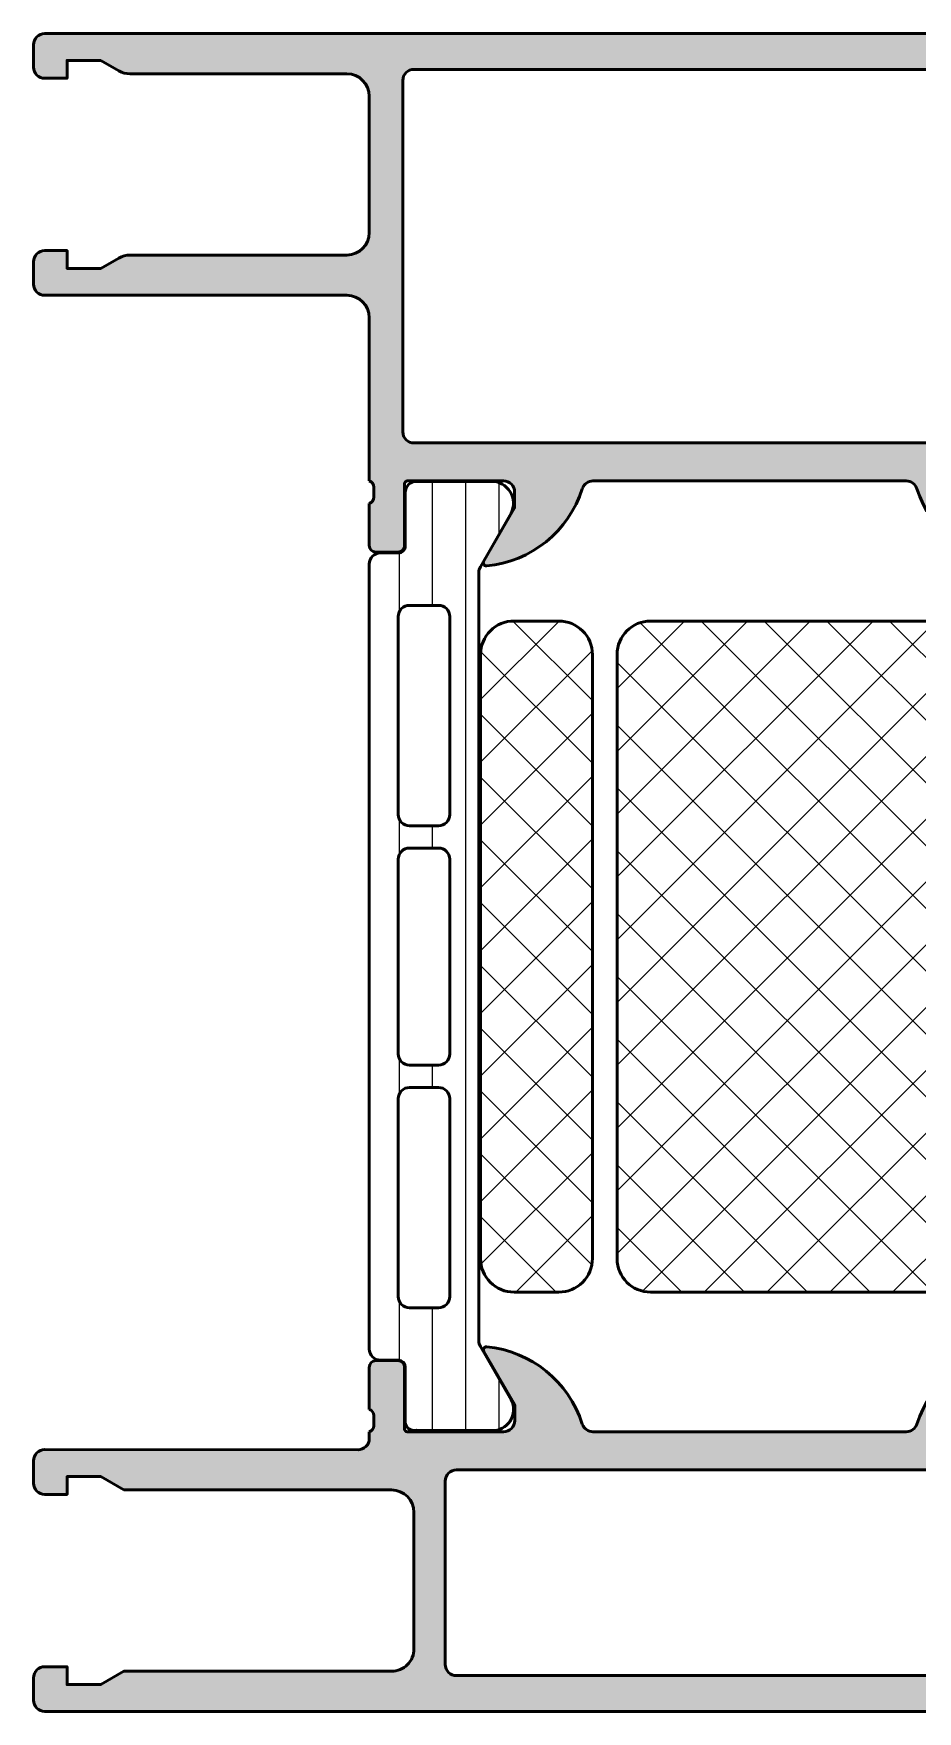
# Model space of a CAD drawing. Extents: x 0 to 79, y 0 to 75.
# Drawn here: x 0 to 39.5, y 0 to 75 of the extents above; entities that cross this region are included whole.
import ezdxf

# ---------------------------------------------------------------- set-up
doc = ezdxf.new("R2010")
doc.units = 0
for name, color, linetype, lineweight in [('0S-Alu contour', 7, 'Continuous', 50), ('0S-Alu hatch', 252, 'Continuous', 25), ('0S-Plastic contour', 254, 'Continuous', 50), ('0S-Plastic hatch', 253, 'Continuous', 25), ('0S-PT contour', 91, 'Continuous', 50), ('0S-PT hatch', 103, 'Continuous', 25)]:
    doc.layers.add(name, color=color, linetype=linetype, lineweight=lineweight)
pattern_1 = [(135, (0, 0), (-1.403165018917055, -1.403165018917055), []), (225, (0, 0), (1.403165018917055, -1.403165018917055), [])]

# ---------------------------------------------------------------- blocks, each defined once
blk = doc.blocks.new('284033__8B19C01D_07A3_458F_B97C_68D523B8AB30___88EA4876_F61B_4F8D_A599_468AC3EC73A0_')
at = {"layer": '0S-Plastic hatch'}
h = blk.add_hatch(dxfattribs=at)
h.set_pattern_fill('ANSI31', color=256, scale=0.4680000000000001, angle=45, style=0)
h.set_pattern_definition([(90, (0, 0), (-1.4859, 0), [])])
edge = h.paths.add_edge_path()
edge.add_line((14.9988873107052, 51.28240410843688), (14.99999999999994, 16.19991075675292))
edge.add_arc((15.49999732085979, 16.19992618813722), 0.4999973210979819, 180.001768315893, 270.0023822799114)
edge.add_line((15.50001811006248, 15.69992886747143), (16.31034944287739, 15.69995749388963))
edge.add_ellipse((16.31036030911171, 15.39995749408642), major_axis=(-0.2999999999999934, 0), ratio=1, start_angle=180.0020752978986, end_angle=270.0020752978854, ccw=False)
edge.add_line((16.61036030891491, 15.39996836032081), (16.61011528833409, 12.99996996693526))
edge.add_arc((17.00801352979443, 12.95769115386026), 0.4001381118967064, 173.9347749903037, 284.7859161534969)
edge.add_line((17.11013201541023, 12.57080315522526), (20.58667351121608, 12.55546831269114))
edge.add_arc((20.51053032024567, 13.49466610731541), 0.9422793019897191, 274.6349796910874, 394.6636201196693)
edge.add_line((21.28556007655455, 14.03059442322531), (19.96700764709814, 16.31420351247468))
edge.add_ellipse((20.40001130835022, 16.56421917066908), major_axis=(-0.5000000000000807, 0), ratio=1, start_angle=0.0021352027151237962, end_angle=30.002071897229428, ccw=False)
edge.add_line((19.90001130869733, 16.56420053751029), (19.89892499626626, 50.91846929310928))
edge.add_ellipse((20.39892499595696, 50.9184868807311), major_axis=(-0.5000000000000288, 0), ratio=1, start_angle=-29.997921301461474, end_angle=0.002015393048509395, ccw=False)
edge.add_line((19.96590322431628, 51.16847117080789), (21.28429022210333, 53.45217577206298))
edge.add_arc((20.44301799144454, 53.99278022615746), 0.999996070924482, 327.2750591980466, 441.8204672459869)
edge.add_line((20.58529278835876, 54.98260345483387), (17.10875129255291, 54.98247680736978))
edge.add_arc((17.10876676317267, 54.48248083016355), 0.4999959774455675, 90.00177281669993, 180.0023777790715)
edge.add_line((16.60877078615766, 54.48246008029366), (16.60918966637046, 52.08246171095517))
edge.add_ellipse((16.30918966656726, 52.08245084472084), major_axis=(-0.2999999999999899, 0), ratio=1, start_angle=90.00207529788412, end_angle=180.0020752978986, ccw=False)
edge.add_line((16.30920053280157, 51.78245084491764), (15.49886919998667, 51.78242221849943))
edge.add_arc((15.49888463137097, 51.2824248976396), 0.4999973210979623, 90.00176831585989, 180.0023822800018)
edge = h.paths.add_edge_path()
edge.add_line((16.299448698584, 40.09134421148497), (16.299448698584, 48.94135336675832))
edge.add_ellipse((16.79943343979493, 48.94135336676352), major_axis=(-0.4999847412109304, 0), ratio=1, start_angle=269.9999999999992, end_angle=360, ccw=False)
edge.add_line((16.79943343979494, 49.44133810797445), (18.09944412094728, 49.44133810797445))
edge.add_ellipse((18.09944412094729, 48.94132284918539), major_axis=(-0.5000152587890554, 0), ratio=1, start_angle=180, end_angle=270.0000000000008, ccw=False)
edge.add_line((18.59945937973635, 48.94132284918539), (18.59945937973635, 40.09134421149012))
edge.add_ellipse((18.09946301909302, 40.09134057213344), major_axis=(-0.4999963606565677, 0), ratio=1, start_angle=89.9995829574089, end_angle=180.0004170428646, ccw=False)
edge.add_line((18.09945937973635, 39.59134421149013), (16.79946527346843, 39.59134421149013))
edge.add_ellipse((16.79944870067162, 40.09134421330308), major_axis=(-0.5000000020876216, 0), ratio=1, start_angle=0, end_angle=90.00189910261582, ccw=False)
edge = h.paths.add_edge_path()
edge.add_line((16.29944869858399, 29.39133810796923), (16.299448698584, 38.09134421148492))
edge.add_ellipse((16.799448698584, 38.09134421149013), major_axis=(-0.5, 0), ratio=1, start_angle=270, end_angle=360, ccw=False)
edge.add_line((16.799448698584, 38.59134421149013), (18.09945937973636, 38.59134421149013))
edge.add_ellipse((18.09945937973636, 38.09134421149013), major_axis=(-0.4999999999999929, 0), ratio=1, start_angle=180, end_angle=269.9999999999996, ccw=False)
edge.add_line((18.59945937973635, 38.09134421149013), (18.59945937973635, 29.39133810796925))
edge.add_ellipse((18.09945937973633, 29.39133810797446), major_axis=(-0.5000000000000142, 0), ratio=1, start_angle=90.000000001192, end_angle=180, ccw=False)
edge.add_line((18.09945937974674, 28.89133810797444), (16.79944869859441, 28.89133810797444))
edge.add_ellipse((16.79944869858399, 29.39133810797444), major_axis=(-0.5, 0), ratio=1, start_angle=0, end_angle=90.00000000119371, ccw=False)
edge = h.paths.add_edge_path()
edge.add_line((16.29944869857362, 18.54134421218343), (16.29944869857362, 27.39133810866769))
edge.add_ellipse((16.79944870073092, 27.39133810679024), major_axis=(-0.5000000021573073, 0), ratio=1, start_angle=269.9981009105044, end_angle=360, ccw=False)
edge.add_line((16.79946527341323, 27.89133810867289), (18.09945937972597, 27.89133810867291))
edge.add_ellipse((18.09946301908269, 27.39134174802964), major_axis=(-0.4999963606565109, 0), ratio=1, start_angle=179.9995829571355, end_angle=270.0004170425959, ccw=False)
edge.add_line((18.59945937972596, 27.39133810867058), (18.59945937972596, 18.54134421218859))
edge.add_ellipse((18.09946301908258, 18.54134057283195), major_axis=(-0.499996360656621, 0), ratio=1, start_angle=89.9995829574151, end_angle=180.0004170428646, ccw=False)
edge.add_line((18.09945937972596, 18.04134421218858), (16.79946527345806, 18.04134421218859))
edge.add_ellipse((16.79944870066124, 18.54134421400155), major_axis=(-0.5000000020876216, 0), ratio=1, start_angle=0, end_angle=90.00189910261747, ccw=False)
at = {"layer": '0S-Alu contour', "color": 7}
for points in [[(16.299448698584, 40.09134421148497), (16.299448698584, 48.94135336675832)], [(16.79943343979494, 49.44133810797445), (18.09944412094728, 49.44133810797445)], [(18.59945937973635, 48.94132284918539), (18.59945937973635, 40.09134421149012)], [(18.09945937973635, 39.59134421149013), (16.79946527346843, 39.59134421149013)], [(16.799448698584, 38.59134421149013), (18.09945937973636, 38.59134421149013)], [(16.29944869858399, 29.39133810796923), (16.299448698584, 38.09134421148492)], [(18.59945937973635, 38.09134421149013), (18.59945937973635, 29.39133810796925)], [(18.09945937974674, 28.89133810797444), (16.79944869859441, 28.89133810797444)], [(16.79946527341323, 27.89133810867289), (18.09945937972597, 27.89133810867291)], [(16.29944869857362, 18.54134421218343), (16.29944869857362, 27.39133810866769)], [(18.59945937972596, 27.39133810867058), (18.59945937972596, 18.54134421218859)], [(18.09945937972596, 18.04134421218858), (16.79946527345806, 18.04134421218859)]]:
    blk.add_lwpolyline(points, dxfattribs=at)
at = {"layer": '0S-Alu contour', "color": 7, "extrusion": (0, 0, -1)}
for centre, radius, start, end in [((-16.79943343979493, 48.94135336676352), 0.4999847412109304, 0, 90.00000000000081), ((-18.09944412094729, 48.94132284918539), 0.5000152587890554, 89.9999999999992, 180), ((-16.79944870067162, 40.09134421330308), 0.5000000020876216, 269.9981008973842, 0), ((-18.09946301909302, 40.09134057213344), 0.4999963606565677, 179.9995829571354, 270.0004170425911), ((-16.799448698584, 38.09134421149013), 0.5, 0, 90), ((-18.09945937973636, 38.09134421149013), 0.4999999999999929, 90.0000000000004, 180), ((-16.79944869858399, 29.39133810797444), 0.5, 269.9999999988063, 0), ((-18.09945937973633, 29.39133810797446), 0.5000000000000142, 180, 269.999999998808), ((-16.79944870073092, 27.39133810679024), 0.5000000021573073, 0, 90.00189908949562), ((-18.09946301908269, 27.39134174802964), 0.4999963606565109, 89.99958295740409, 180.0004170428646), ((-16.79944870066124, 18.54134421400155), 0.5000000020876216, 269.9981008973825, 0), ((-18.09946301908258, 18.54134057283195), 0.499996360656621, 179.9995829571354, 270.0004170425849)]:
    blk.add_arc(centre, radius, start, end, dxfattribs=at)
at = {"layer": '0S-Plastic contour', "color": 7}
for points in [[(20.58529278835876, 54.98260345483387), (17.10875129255291, 54.98247680736978)], [(16.60877078615766, 54.48246008029366), (16.60918966637046, 52.08246171095517)], [(19.96590322431628, 51.16847117080789), (21.28429022210333, 53.45217577206298)], [(16.30920053280157, 51.78245084491764), (15.49886919998667, 51.78242221849943)], [(14.9988873107052, 51.28240410843688), (14.99999999999994, 16.19991075675292)], [(19.90001130869733, 16.56420053751029), (19.89892499626626, 50.91846929310928)], [(21.28556007655455, 14.03059442322531), (19.96700764709814, 16.31420351247468)], [(15.50001811006248, 15.69992886747143), (16.31034944287739, 15.69995749388963)], [(16.61036030891491, 15.39996836032081), (16.61011528833409, 12.99996996693526)], [(17.11013201541023, 12.57080315522526), (20.58667351121608, 12.55546831269114)]]:
    blk.add_lwpolyline(points, dxfattribs=at)
for centre, radius, start, end in [((17.10876676317267, 54.48248083016355), 0.4999959774455675, 90.00177281669993, 180.0023777790715), ((20.44301799144454, 53.99278022615746), 0.999996070924482, 327.2750591980466, 81.8204672459869), ((15.49888463137097, 51.2824248976396), 0.4999973210979623, 90.00176831585989, 180.0023822800018), ((15.49999732085979, 16.19992618813722), 0.4999973210979819, 180.001768315893, 270.0023822799114), ((20.51053032024567, 13.49466610731541), 0.9422793019897191, 274.6349796910874, 34.66362011966928), ((17.00801352979443, 12.95769115386026), 0.4001381118967064, 173.9347749903037, 284.7859161534969)]:
    blk.add_arc(centre, radius, start, end, dxfattribs=at)
at = {"layer": '0S-Plastic contour', "color": 7, "extrusion": (0, 0, -1)}
for centre, radius, start, end in [((-16.30918966656726, 52.08245084472084), 0.2999999999999899, 179.9979247021014, 269.9979247021159), ((-20.39892499595696, 50.9184868807311), 0.5000000000000288, 359.9979846069515, 29.99792130146158), ((-20.40001130835022, 16.56421917066908), 0.5000000000000807, 329.9979281027706, 359.9978647972849), ((-16.31036030911171, 15.39995749408642), 0.2999999999999934, 89.99792470211455, 179.9979247021014)]:
    blk.add_arc(centre, radius, start, end, dxfattribs=at)
blk = doc.blocks.new('368580__D40760F8_8CDB_44EF_AFA5_2FFE6ABCC5C3_')
at = {"layer": '0S-PT hatch'}
h = blk.add_hatch(dxfattribs=at)
h.set_pattern_fill('ANSI37', color=256, scale=0.625, angle=90, style=0)
h.set_pattern_definition(pattern_1)
edge = h.paths.add_edge_path()
edge.add_arc((27.57705652403866, 47.24119923922818), 1.5, 90, 180)
edge.add_line((26.07705652403866, 47.24119923922818), (26.07705652403865, 20.24119923922818))
edge.add_arc((27.57705652403865, 20.24119923922818), 1.5, 180, 270)
edge.add_line((27.57705652403865, 18.74119923922818), (42.57705652403865, 18.74119923922818))
edge.add_arc((42.57705652403865, 20.24119923922818), 1.5, 270, 360)
edge.add_line((44.07705652403865, 20.24119923922818), (44.07705652403865, 47.24119923922818))
edge.add_arc((42.57705652403865, 47.24119923922818), 1.5, 0, 90)
edge.add_line((42.57705652403865, 48.74119923922818), (27.57705652403866, 48.74119923922818))
at = {"layer": '0S-PT contour', "color": 7}
for points in [[(42.57705652403865, 48.74119923922818), (27.57705652403866, 48.74119923922818)], [(26.07705652403866, 47.24119923922818), (26.07705652403865, 20.24119923922818)], [(44.07705652403865, 20.24119923922818), (44.07705652403865, 47.24119923922818)], [(27.57705652403865, 18.74119923922818), (42.57705652403865, 18.74119923922818)]]:
    blk.add_lwpolyline(points, dxfattribs=at)
for centre, start, end in [((27.57705652403866, 47.24119923922818), 90, 180), ((42.57705652403865, 47.24119923922818), 0, 90), ((27.57705652403865, 20.24119923922818), 180, 270), ((42.57705652403865, 20.24119923922818), 270, 0)]:
    blk.add_arc(centre, 1.5, start, end, dxfattribs=at)
blk = doc.blocks.new('368580__FD00C8C7_7EB1_4641_8F0A_BE0AE849C45A_')
at = {"layer": '0S-PT hatch'}
h = blk.add_hatch(dxfattribs=at)
h.set_pattern_fill('ANSI37', color=256, scale=0.625, angle=90, style=0)
h.set_pattern_definition(pattern_1)
edge = h.paths.add_edge_path()
edge.add_ellipse((23.47401359192316, 47.24133491530959), major_axis=(-1.499999999999992, 0), ratio=1, start_angle=180, end_angle=270, ccw=False)
edge.add_line((24.97401359192315, 47.24133491530958), (24.97401359192315, 20.24133491530958))
edge.add_ellipse((23.47401359192316, 20.24133491530957), major_axis=(-1.499999999999996, 0), ratio=1, start_angle=89.99999999999989, end_angle=180, ccw=False)
edge.add_line((23.47401359192315, 18.74133491530958), (21.47401359192315, 18.74133491530958))
edge.add_ellipse((21.47401359192315, 20.24133491530958), major_axis=(-1.499999999999996, 0), ratio=1, start_angle=0, end_angle=90.00000000000028, ccw=False)
edge.add_line((19.97401359192315, 20.24133491530958), (19.97401359192315, 47.24133491530958))
edge.add_ellipse((21.47401359192315, 47.24133491530959), major_axis=(-1.499999999999996, 0), ratio=1, start_angle=269.9999999999999, end_angle=360, ccw=False)
edge.add_line((21.47401359192315, 48.74133491530958), (23.47401359192316, 48.74133491530958))
at = {"layer": '0S-PT contour', "color": 7}
for points in [[(21.47401359192315, 48.74133491530958), (23.47401359192316, 48.74133491530958)], [(19.97401359192315, 20.24133491530958), (19.97401359192315, 47.24133491530958)], [(24.97401359192315, 47.24133491530958), (24.97401359192315, 20.24133491530958)], [(23.47401359192315, 18.74133491530958), (21.47401359192315, 18.74133491530958)]]:
    blk.add_lwpolyline(points, dxfattribs=at)
at = {"layer": '0S-PT contour', "color": 7, "extrusion": (0, 0, -1)}
for centre, radius, start, end in [((-21.47401359192315, 47.24133491530959), 1.499999999999996, 0, 90.00000000000014), ((-23.47401359192316, 47.24133491530959), 1.499999999999992, 90, 180), ((-21.47401359192315, 20.24133491530958), 1.499999999999996, 269.9999999999997, 0), ((-23.47401359192316, 20.24133491530957), 1.499999999999996, 180, 270.0000000000001)]:
    blk.add_arc(centre, radius, start, end, dxfattribs=at)
blk = doc.blocks.new('357240__F4CD8AE1_0F65_4667_81C3_322E1FF9845E_')
at = {"layer": '0S-Alu hatch'}
h = blk.add_hatch(color=256, dxfattribs=at)
edge = h.paths.add_edge_path()
edge.add_line((4.038945674896242, 9.90042860571833), (16.00005367736817, 9.899248910588936))
edge.add_ellipse((15.99995466912913, 8.89924908938011), major_axis=(-0.9999998261101426, 0), ratio=1, start_angle=180.0000102452838, end_angle=269.99432724477015, ccw=False)
edge.add_line((16.99995449523926, 8.899249268194009), (16.99995449523926, 2.798803163213449))
edge.add_ellipse((15.99995492538579, 2.798802726900244), major_axis=(-0.9999995698535581, 0), ratio=1, start_angle=89.99363693611912, end_angle=180.0000250084278, ccw=False)
edge.add_line((15.99984386901855, 1.798803163213447), (4.040499210357666, 1.800117088002876))
edge.add_line((4.040499210357666, 1.800117088002876), (3.000152587890624, 1.199465585393623))
edge.add_line((3.000152587890624, 1.199465585393623), (1.500152587890625, 1.199465585393623))
edge.add_line((1.500152587890625, 1.199465585393623), (1.500152587890625, 1.999911142034249))
edge.add_line((1.500152587890625, 1.999911142034249), (0.5, 1.999911142034249))
edge.add_arc((0.4999999999999997, 1.499911142034249), 0.4999999999999996, 89.99999999999996, 180)
edge.add_line((1e-16, 1.499911142034249), (0, 0.5))
edge.add_arc((0.5, 0.5), 0.5, 180, 270)
edge.add_line((0.4999999999999999, 1e-16), (78.5, -1e-16))
edge.add_arc((78.5, 0.5), 0.5, 270, 360)
edge.add_line((79, 0.5), (79, 4.5))
edge.add_arc((78.5, 4.5), 0.5, 0, 90)
edge.add_line((78.5, 5), (77.19999999999997, 5))
edge.add_arc((77.19999999999997, 4.5), 0.5, 90, 180)
edge.add_line((76.69999999999999, 4.5), (76.69999999999999, 4))
edge.add_line((76.69999999999999, 4), (77.69999999999999, 4))
edge.add_line((77.69999999999999, 4), (77.69999999999997, 2.299999999999999))
edge.add_ellipse((76.69999999999999, 2.299999999999988), major_axis=(-0.9999999999999857, 0), ratio=1, start_angle=89.9999999999992, end_angle=180, ccw=False)
edge.add_line((76.69999999999997, 1.299999999999996), (72.69999999999999, 1.299999999999982))
edge.add_ellipse((72.69999999999999, 2.299999999999998), major_axis=(-1.000000000000016, 0), ratio=1, start_angle=0, end_angle=90, ccw=False)
edge.add_line((71.69999999999997, 2.299999999999998), (71.7, 3.999999999999999))
edge.add_line((71.7, 3.999999999999999), (72.69999999999999, 4))
edge.add_line((72.69999999999999, 4), (72.69999999999999, 4.499999999999985))
edge.add_arc((72.19999999999997, 4.499999999999992), 0.500000000000008, 0, 90.0000000000016)
edge.add_line((72.19999999999997, 5), (69.39999999999999, 5))
edge.add_arc((69.40000000000002, 4.499999999999999), 0.5000000000000142, 90.00000000000325, 180)
edge.add_line((68.9, 4.499999999999999), (68.9, 4.299999999999973))
edge.add_arc((69.4, 4.299999999999974), 0.4999999999999916, 180, 269.9999999999984)
edge.add_line((69.39999999999999, 3.799999999999982), (69.9, 3.799999999999982))
edge.add_ellipse((69.9, 3.299999999999986), major_axis=(-0.4999999999999965, 0), ratio=1, start_angle=180, end_angle=269.9999999999984, ccw=False)
edge.add_line((70.4, 3.299999999999987), (70.39999999999996, 2.099999999999985))
edge.add_ellipse((69.89999999999999, 2.099999999999954), major_axis=(-0.4999999999999716, 0), ratio=1, start_angle=89.9999999999983, end_angle=180, ccw=False)
edge.add_line((69.89999999999998, 1.599999999999979), (54.00002074475835, 1.59999999999998))
edge.add_line((54.00002074475835, 1.59999999999998), (47.94295160651453, 1.946124744078693))
edge.add_ellipse((48.00000246619433, 2.944496017408304), major_axis=(-0.9999999999999962, 0), ratio=1, start_angle=0, end_angle=86.72945071960089, ccw=False)
edge.add_line((47.00000246619433, 2.944496017408302), (47.00000246619433, 10.09990961615538))
edge.add_ellipse((47.49999959356254, 10.09991248878718), major_axis=(-0.4999971273764699, 0), ratio=1, start_angle=-90.0003291812464, end_angle=0.0003291815056059022, ccw=False)
edge.add_line((47.50000246619434, 10.59990961615539), (48.49999999999998, 10.59990961615539))
edge.add_arc((48.49999999999998, 11.09990961615539), 0.5, 270, 360)
edge.add_line((48.99999999999998, 11.09990961615539), (48.99999999999999, 12.5))
edge.add_ellipse((49.07883644654304, 12.7675205919931), major_axis=(-0.2788950563274225, 0), ratio=1, start_angle=-1.1645893740997053, end_angle=73.58012358050712, ccw=False)
edge.add_line((48.799999, 12.77318899999148), (48.79999899999999, 13.2267829999915))
edge.add_ellipse((49.07886709564316, 13.23244365946856), major_axis=(-0.2789255417371435, 0), ratio=1, start_angle=-73.5754054446478, end_angle=1.162870072887472, ccw=False)
edge.add_line((49, 13.4999869999915), (49.00000000000001, 15.379998))
edge.add_arc((48.69999999999999, 15.37999799999999), 0.3000000000000167, 0, 90.00000000000136)
edge.add_line((48.69999999999998, 15.67999800000001), (47.72002568095721, 15.67999800000001))
edge.add_arc((47.72002568095721, 15.37999800000001), 0.2999999999999971, 90.00000000000136, 180)
edge.add_line((47.42002568095721, 15.37999800000001), (47.4200256809572, 12.62000000000001))
edge.add_ellipse((47.3000256809572, 12.62), major_axis=(-0.1200000000000045, 0), ratio=1, start_angle=90.00000000000341, end_angle=180, ccw=False)
edge.add_line((47.30002568095721, 12.5), (43, 12.5))
edge.add_ellipse((43, 13), major_axis=(-0.5000000000000054, 0), ratio=1, start_angle=0, end_angle=90, ccw=False)
edge.add_line((42.49999999999999, 13), (42.5, 13.7))
edge.add_line((42.5, 13.7), (43.88149545762237, 16.09282032302756))
edge.add_arc((43.7618802153517, 16.16188021535169), 0.1381197846483039, 330.0000000000096, 455.622577550801)
edge.add_arc((44.2382232411738, 11.32339113815212), 5.000000000000067, 95.62257755079376, 162.2515836439299)
edge.add_ellipse((39, 12.99999999999993), major_axis=(-0.499999999999932, 0), ratio=1, start_angle=90, end_angle=162.2515836439298, ccw=False)
edge.add_line((39, 12.5), (24.99999999999999, 12.5))
edge.add_ellipse((25.00000000000003, 12.99999999999987), major_axis=(-0.4999999999998721, 0), ratio=1, start_angle=17.74841635606691, end_angle=89.99999999999591, ccw=False)
edge.add_arc((19.76177675882621, 11.32339113815205), 5.000000000000138, 17.74841635607058, 84.3774224492069)
edge.add_arc((20.23811978464829, 16.1618802153517), 0.1381197846482943, 84.37742244920751, 210.0000000000004)
edge.add_line((20.11850454237764, 16.09282032302755), (21.5, 13.7))
edge.add_line((21.5, 13.7), (21.5, 13))
edge.add_ellipse((21, 13), major_axis=(-0.4999999999999965, 0), ratio=1, start_angle=90, end_angle=180, ccw=False)
edge.add_line((21, 12.5), (16.6999743190428, 12.5))
edge.add_ellipse((16.6999743190428, 12.62000000000001), major_axis=(-0.1200000000000081, 0), ratio=1, start_angle=0, end_angle=90, ccw=False)
edge.add_line((16.57997431904279, 12.62000000000001), (16.57997431904279, 15.379998))
edge.add_arc((16.27997431904279, 15.379998), 0.2999999999999971, 0, 90)
edge.add_line((16.27997431904279, 15.679998), (15.3, 15.679998))
edge.add_arc((15.3, 15.379998), 0.2999999999999971, 90, 180)
edge.add_line((15, 15.379998), (15, 13.49998699999148))
edge.add_ellipse((14.92113290435684, 13.23244365946855), major_axis=(-0.2789255417371401, 0), ratio=1, start_angle=178.8371299271126, end_angle=253.5754054446464, ccw=False)
edge.add_line((15.200001, 13.22678299999149), (15.200001, 12.77318899999149))
edge.add_ellipse((14.92116355345695, 12.76752059199312), major_axis=(-0.278895056327436, 0), ratio=1, start_angle=106.41987641949211, end_angle=181.1645893740976, ccw=False)
edge.add_line((15, 12.5), (15, 12.20049461318555))
edge.add_ellipse((14.5, 12.20049461318556), major_axis=(-0.5000000000000018, 0), ratio=1, start_angle=89.99357176460609, end_angle=180, ccw=False)
edge.add_line((14.49994390306376, 11.70049461633242), (0.5002021789550799, 11.70206530158015))
edge.add_arc((0.5001423214126371, 11.20206031282707), 0.5000049923359623, 89.99314089936149, 179.9994283362198)
edge.add_line((0.0001373291015623, 11.20206530158447), (0.0001525878906247, 10.20024378363581))
edge.add_arc((0.5001525410534005, 10.20024373679858), 0.4999999531627783, 179.9999946681853, 270.0000053671511)
edge.add_line((0.5001525878906252, 9.70024378363581), (1.500152587890624, 9.70024378363581))
edge.add_line((1.500152587890624, 9.70024378363581), (1.500152587890624, 10.50017054144831))
edge.add_line((1.500152587890624, 10.50017054144831), (3.000152587890612, 10.50017054144831))
edge.add_line((3.000152587890612, 10.50017054144831), (4.038945674896242, 9.90042860571833))
edge = h.paths.add_edge_path()
edge.add_line((18.39995411376953, 2.099917245549873), (18.39995411376953, 10.29990656439753))
edge.add_ellipse((18.89995124113774, 10.29990943702931), major_axis=(-0.4999971273764681, 0), ratio=1, start_angle=-90.000329181246, end_angle=0.0003291815056059022, ccw=False)
edge.add_line((18.89995411376953, 10.79990656439753), (45.09998949622364, 10.79990656439759))
edge.add_ellipse((45.09999236885543, 10.29990943702938), major_axis=(-0.4999971273764557, 0), ratio=1, start_angle=179.9996708184945, end_angle=270.00032918124725, ccw=False)
edge.add_line((45.59998949622364, 10.29990656439533), (45.59998949622364, 2.09991724554993))
edge.add_ellipse((45.09999236885543, 2.09991437291814), major_axis=(-0.4999971273764623, 0), ratio=1, start_angle=89.99967081875349, end_angle=180.0003291815056, ccw=False)
edge.add_line((45.09998949622364, 1.59991724554993), (18.89995411376953, 1.599917245549873))
edge.add_ellipse((18.89995124113773, 2.099914372918076), major_axis=(-0.4999971273764557, 0), ratio=1, start_angle=-0.0003291815056059022, end_angle=90.00032918124731, ccw=False)
at = {"layer": '0S-Alu contour', "color": 7}
for points in [[(20.11850454237764, 16.09282032302755), (21.5, 13.7), (21.5, 13)], [(42.49999999999999, 13), (42.5, 13.7), (43.88149545762237, 16.09282032302756)], [(15, 15.379998), (15, 13.49998699999148)], [(16.27997431904279, 15.679998), (15.3, 15.679998)], [(16.57997431904279, 12.62000000000001), (16.57997431904279, 15.379998)], [(47.42002568095721, 15.37999800000001), (47.4200256809572, 12.62000000000001)], [(48.69999999999998, 15.67999800000001), (47.72002568095721, 15.67999800000001)], [(49, 13.4999869999915), (49.00000000000001, 15.379998)], [(15.200001, 13.22678299999149), (15.200001, 12.77318899999149)], [(48.799999, 12.77318899999148), (48.79999899999999, 13.2267829999915)], [(15, 12.5), (15, 12.20049461318555)], [(21, 12.5), (16.6999743190428, 12.5)], [(39, 12.5), (24.99999999999999, 12.5)], [(47.30002568095721, 12.5), (43, 12.5)], [(48.99999999999998, 11.09990961615539), (48.99999999999999, 12.5)], [(14.49994390306376, 11.70049461633242), (0.5002021789550799, 11.70206530158015)], [(0.0001373291015623, 11.20206530158447), (0.0001525878906247, 10.20024378363581)], [(0.5001525878906252, 9.70024378363581), (1.500152587890624, 9.70024378363581), (1.500152587890624, 10.50017054144831), (3.000152587890612, 10.50017054144831), (4.038945674896242, 9.90042860571833)], [(18.89995411376953, 10.79990656439753), (45.09998949622364, 10.79990656439759)], [(47.50000246619434, 10.59990961615539), (48.49999999999998, 10.59990961615539)], [(4.038945674896242, 9.90042860571833), (16.00005367736817, 9.899248910588936)], [(18.39995411376953, 2.099917245549873), (18.39995411376953, 10.29990656439753)], [(45.59998949622364, 10.29990656439533), (45.59998949622364, 2.09991724554993)], [(47.00000246619433, 2.944496017408302), (47.00000246619433, 10.09990961615538)], [(16.99995449523926, 8.899249268194009), (16.99995449523926, 2.798803163213449)], [(72.19999999999997, 5), (69.39999999999999, 5)], [(78.5, 5), (77.19999999999997, 5)], [(68.9, 4.499999999999999), (68.9, 4.299999999999973)], [(69.39999999999999, 3.799999999999982), (69.9, 3.799999999999982)], [(71.69999999999997, 2.299999999999998), (71.7, 3.999999999999999), (72.69999999999999, 4), (72.69999999999999, 4.499999999999985)], [(76.69999999999999, 4.5), (76.69999999999999, 4), (77.69999999999999, 4), (77.69999999999997, 2.299999999999999)], [(79, 0.5), (79, 4.5)], [(70.4, 3.299999999999987), (70.39999999999996, 2.099999999999985)], [(15.99984386901855, 1.798803163213447), (4.040499210357666, 1.800117088002876), (3.000152587890624, 1.199465585393623), (1.500152587890625, 1.199465585393623), (1.500152587890625, 1.999911142034249), (0.5, 1.999911142034249)], [(45.09998949622364, 1.59991724554993), (18.89995411376953, 1.599917245549873)], [(69.89999999999998, 1.599999999999979), (54.00002074475835, 1.59999999999998), (47.94295160651453, 1.946124744078693)], [(1e-16, 1.499911142034249), (0, 0.5)], [(76.69999999999997, 1.299999999999996), (72.69999999999999, 1.299999999999982)], [(0.4999999999999999, 1e-16), (78.5, -1e-16)]]:
    blk.add_lwpolyline(points, dxfattribs=at)
for centre, radius, start, end in [((20.23811978464829, 16.1618802153517), 0.1381197846482943, 84.37742244920751, 210.0000000000004), ((19.76177675882621, 11.32339113815205), 5.000000000000138, 17.74841635607058, 84.3774224492069), ((44.2382232411738, 11.32339113815212), 5.000000000000067, 95.62257755079376, 162.2515836439299), ((43.7618802153517, 16.16188021535169), 0.1381197846483039, 330.0000000000096, 95.62257755080103), ((15.3, 15.379998), 0.2999999999999971, 90, 180), ((16.27997431904279, 15.379998), 0.2999999999999971, 0, 90), ((47.72002568095721, 15.37999800000001), 0.2999999999999971, 90.00000000000136, 180), ((48.69999999999999, 15.37999799999999), 0.3000000000000167, 0, 90.00000000000136), ((0.5001423214126371, 11.20206031282707), 0.5000049923359623, 89.99314089936149, 179.9994283362198), ((48.49999999999998, 11.09990961615539), 0.5, 270, 0), ((0.5001525410534005, 10.20024373679858), 0.4999999531627783, 179.9999946681853, 270.0000053671511), ((69.40000000000002, 4.499999999999999), 0.5000000000000142, 90.00000000000325, 180), ((72.19999999999997, 4.499999999999992), 0.500000000000008, 0, 90.0000000000016), ((77.19999999999997, 4.5), 0.5, 90, 180), ((78.5, 4.5), 0.5, 0, 90), ((69.4, 4.299999999999974), 0.4999999999999916, 180, 269.9999999999984), ((0.4999999999999997, 1.499911142034249), 0.4999999999999996, 89.99999999999996, 180), ((0.5, 0.5), 0.5, 180, 270), ((78.5, 0.5), 0.5, 270, 0)]:
    blk.add_arc(centre, radius, start, end, dxfattribs=at)
at = {"layer": '0S-Alu contour', "color": 7, "extrusion": (0, 0, -1)}
for centre, radius, start, end in [((-14.92113290435684, 13.23244365946855), 0.2789255417371401, 106.4245945553536, 181.1628700728874), ((-14.92116355345695, 12.76752059199312), 0.278895056327436, 178.8354106259024, 253.5801235805079), ((-21, 13), 0.4999999999999965, 180, 270), ((-25.00000000000003, 12.99999999999987), 0.4999999999998721, 270.0000000000041, 342.2515836439331), ((-39, 12.99999999999993), 0.499999999999932, 197.7484163560702, 270), ((-43, 13), 0.5000000000000054, 270, 0), ((-49.07883644654304, 12.7675205919931), 0.2788950563274225, 286.4198764194929, 1.164589374099741), ((-49.07886709564316, 13.23244365946856), 0.2789255417371435, 358.8371299271125, 73.57540544464774), ((-14.5, 12.20049461318556), 0.5000000000000018, 180, 270.006428235394), ((-16.6999743190428, 12.62000000000001), 0.1200000000000081, 270, 0), ((-47.3000256809572, 12.62), 0.1200000000000045, 180, 269.9999999999966), ((-18.89995124113774, 10.29990943702931), 0.4999971273764681, 359.9996708184944, 90.00032918124607), ((-45.09999236885543, 10.29990943702938), 0.4999971273764557, 89.99967081875272, 180.0003291815056), ((-47.49999959356254, 10.09991248878718), 0.4999971273764699, 359.9996708184944, 90.00032918124649), ((-15.99995466912913, 8.89924908938011), 0.9999998261101426, 90.00567275522982, 179.9999897547162), ((-69.9, 3.299999999999986), 0.4999999999999965, 90.0000000000016, 180), ((-15.99995492538579, 2.798802726900244), 0.9999995698535581, 179.9999749915722, 270.0063630638809), ((-48.00000246619433, 2.944496017408304), 0.9999999999999962, 273.2705492803991, 0), ((-72.69999999999999, 2.299999999999998), 1.000000000000016, 270, 0), ((-76.69999999999999, 2.299999999999988), 0.9999999999999857, 180, 270.0000000000008), ((-18.89995124113773, 2.099914372918076), 0.4999971273764557, 269.9996708187527, 0.0003291815055843), ((-45.09999236885543, 2.09991437291814), 0.4999971273764623, 179.9996708184944, 270.0003291812465), ((-69.89999999999999, 2.099999999999954), 0.4999999999999716, 180, 270.0000000000017)]:
    blk.add_arc(centre, radius, start, end, dxfattribs=at)
blk = doc.blocks.new('357230__80BAB30A_3FCF_4A75_9CA0_B9B40BA60A2E_')
at = {"layer": '0S-Alu hatch'}
h = blk.add_hatch(color=256, dxfattribs=at)
edge = h.paths.add_edge_path()
edge.add_line((2.999650121696276, 73.8004760742187), (3.807301641471653, 73.33418273925776))
edge.add_arc((4.307281567820027, 74.2001227090182), 0.9999159754599627, 239.9985484201068, 270.0122980376753)
edge.add_line((4.307496191032214, 73.20020675659174), (13.99984657860545, 73.20017242431635))
edge.add_ellipse((13.99971335174869, 72.20017081338862), major_axis=(-1.000001619802408, 0), ratio=1, start_angle=180.0000923023688, end_angle=269.9923666757317, ccw=False)
edge.add_line((14.9997149715498, 72.20017242437147), (14.9997149715498, 66.10103225708002))
edge.add_ellipse((13.99971485186265, 66.1010323680912), major_axis=(-1.000000119687158, 0), ratio=1, start_angle=90.00754738553047, end_angle=179.9999936109432, ccw=False)
edge.add_line((13.99984657860545, 65.10103225708), (4.307160497672832, 65.10004425048822))
edge.add_arc((4.307275520156878, 64.10010422085067), 0.9999400362530376, 90.00659069810243, 120.0015174067945)
edge.add_line((3.807282567985343, 64.96606445312494), (2.999650121696276, 64.499771118164))
edge.add_line((2.999650121696276, 64.499771118164), (1.499650121696269, 64.499771118164))
edge.add_line((1.499650121696269, 64.499771118164), (1.499650121696284, 65.30021667480463))
edge.add_line((1.499650121696284, 65.30021667480463), (0.4997264156415824, 65.30021667480463))
edge.add_arc((0.4997312128897633, 64.80021187100269), 0.5000048038249546, 90.0005497188666, 179.9907069719504)
edge.add_line((-0.0002735843584097, 64.80029296874994), (-0.0002735843584105, 63.80001068115229))
edge.add_arc((0.499731869284112, 63.80001613479481), 0.5000054536722645, 180.0006249343158, 269.9993750654182)
edge.add_line((0.4997264156415966, 63.30001068115229), (13.99971497154981, 63.30001068115229))
edge.add_ellipse((13.99971045218013, 62.30000616178262), major_axis=(-1.00000451937988, 0), ratio=1, start_angle=180.0002589398493, end_angle=269.9997410603612, ccw=False)
edge.add_line((14.99971497154979, 62.30001068115598), (14.9997149715498, 54.99993515014641))
edge.add_ellipse((14.92087852500677, 54.73241455815331), major_axis=(-0.2788950563274153, 0), ratio=1, start_angle=178.8354106259059, end_angle=253.5801235805109, ccw=False)
edge.add_line((15.1997159715498, 54.72674615015495), (15.19971597154979, 54.27315215015494))
edge.add_ellipse((14.92084787590662, 54.26749149067786), major_axis=(-0.2789255417371563, 0), ratio=1, start_angle=106.42459455535561, end_angle=181.1628700728909, ccw=False)
edge.add_line((14.99971497154979, 53.99994815015491), (14.99971497154979, 52.11993715014641))
edge.add_arc((15.2997149715498, 52.11993715014642), 0.3000000000000043, 180, 270)
edge.add_line((15.2997149715498, 51.81993715014641), (16.27968929059258, 51.81993715014641))
edge.add_arc((16.27968929059258, 52.11993715014642), 0.3000000000000043, 270.0000000000013, 360)
edge.add_line((16.57968929059258, 52.11993715014642), (16.57968929059258, 54.87993515014642))
edge.add_ellipse((16.69968166119805, 54.87993515014643), major_axis=(-0.1199923706054662, 0), ratio=1, start_angle=269.9999999999932, end_angle=360, ccw=False)
edge.add_line((16.69968166119806, 54.9999275207519), (20.99970734215526, 54.9999275207519))
edge.add_ellipse((20.99972341696085, 54.49994359574456), major_axis=(-0.4999839252657428, 0), ratio=1, start_angle=179.9990321746067, end_angle=270.00184209625627, ccw=False)
edge.add_line((21.49970734215527, 54.49993515014625), (21.49970734215526, 53.79993057250972))
edge.add_line((21.49970734215526, 53.79993057250972), (20.11146271324901, 51.3954124450683))
edge.add_arc((20.23531187669056, 51.33750519427746), 0.1367181954946913, 154.9409625368256, 275.5867961988161)
edge.add_arc((19.76185414193892, 56.17768573671966), 4.999999999999987, 275.5867961988126, 342.2389692797491)
edge.add_ellipse((24.99972388095228, 54.4999186116544), major_axis=(-0.5000165389589295, 0), ratio=1, start_angle=269.99752396736733, end_angle=342.23896927975125, ccw=False)
edge.add_line((24.99974548912792, 54.99993515014643), (39.00003433227539, 54.99993515014648))
edge.add_ellipse((39.00005745985535, 54.4999201311631), major_axis=(-0.5000150195182522, 0), ratio=1, start_angle=197.754448176571, end_angle=270.002650145837, ccw=False)
edge.add_arc((44.2381184709611, 56.17708501836435), 5.000000000000055, 197.7544481765656, 264.4471344319603)
edge.add_arc((43.76737641934883, 51.33507423276409), 0.135160174576682, 264.4471344319588, 386.5142291987616)
edge.add_line((43.88832092285157, 51.39541244506836), (42.50007629394531, 53.79993057250977))
edge.add_line((42.50007629394531, 53.79993057250977), (42.50007629394531, 54.49993515014648))
edge.add_ellipse((43.00005790830888, 54.49994590661072), major_axis=(-0.4999816144792756, 0), ratio=1, start_angle=-90.00210691621618, end_angle=0.0012326454406093035, ccw=False)
edge.add_line((43.00007629394531, 54.99992752075195), (47.30002642655684, 54.99993497667503))
edge.add_ellipse((47.30002663463152, 54.8799349766752), major_axis=(-0.1200000000000073, 0), ratio=1, start_angle=180, end_angle=270.0000993483421, ccw=False)
edge.add_line((47.42002663463153, 54.8799349766752), (47.42002663463153, 52.11976930346679))
edge.add_arc((47.72002663463154, 52.11976930346679), 0.3000000000000123, 180, 270)
edge.add_line((47.72002663463154, 51.81976930346678), (48.7000009536743, 51.81976930346678))
edge.add_arc((48.7000009536743, 52.11976930346679), 0.3000000000000114, 270, 360)
edge.add_line((49.00000095367431, 52.11976930346679), (49.00000095367431, 53.99978030347529))
edge.add_ellipse((49.07886804931749, 54.26732364399823), major_axis=(-0.2789255417371511, 0), ratio=1, start_angle=-1.1628700728908825, end_angle=73.57540544464513, ccw=False)
edge.add_line((48.79999995367431, 54.27298430347531), (48.79999995367431, 54.72657830347532))
edge.add_ellipse((49.07883740021733, 54.73224671147371), major_axis=(-0.2788950563274027, 0), ratio=1, start_angle=-73.5801235805107, end_angle=1.1645893741015811, ccw=False)
edge.add_ellipse((49.30008339644738, 54.99964211086052), major_axis=(-0.3000824688878711, 0), ratio=1, start_angle=270.0044151890077, end_angle=359.9760965437253, ccw=False)
edge.add_line((49.30006027221679, 55.29972457885742), (52.29986190795898, 55.29972457885742))
edge.add_line((52.29986190795898, 55.29972457885742), (52.30001831054687, 54.49999237060547))
edge.add_line((52.30001831054687, 54.49999237060547), (53.30001831054687, 54.49999237060547))
edge.add_arc((53.30001556967927, 54.99999511147307), 0.5000027408751128, 270.0003140785698, 359.9996859215192)
edge.add_line((53.80001831054688, 54.99999237060624), (53.80001831054688, 59.49999618530274))
edge.add_arc((52.79998394497836, 59.49996181973421), 1.000034366158994, 0.0019689340145208, 89.99803106562771)
edge.add_line((52.80001831054687, 60.49999618530273), (52.30001831054687, 60.49999618530273))
edge.add_line((52.30001831054687, 60.49999618530273), (52.30001831054687, 58))
edge.add_ellipse((51.29999848739903, 58.00001982314784), major_axis=(-1.000019823344312, 0), ratio=1, start_angle=90.00113576019328, end_angle=179.9988642393878, ccw=False)
edge.add_line((51.30001831054688, 57), (50, 57))
edge.add_ellipse((50.00002700151538, 58.00002700151538), major_axis=(-1.000027001879915, 0), ratio=1, start_angle=0.0015470310149794386, end_angle=89.9984529689005, ccw=False)
edge.add_line((49, 58.00000000000149), (49, 64.99999618530273))
edge.add_ellipse((49.52512921724561, 65.49999809265137), major_axis=(-0.7250948918295136, 0), ratio=1, start_angle=-43.595886366973104, end_angle=43.595886366973104, ccw=False)
edge.add_line((49, 66), (49, 72.00000762939453))
edge.add_ellipse((50.0000641449329, 71.99994348446164), major_axis=(-1.000064146990053, 0), ratio=1, start_angle=270.00367499819475, end_angle=359.996325001876, ccw=False)
edge.add_line((50, 73.00000762939453), (51.30001831054688, 73.00000762939453))
edge.add_ellipse((51.29996134239611, 71.99995066124377), major_axis=(-1.000056969773351, 0), ratio=1, start_angle=180.003263848682, end_angle=269.99673615133344, ccw=False)
edge.add_line((52.30001831054687, 72.0000076293948), (52.30001831054687, 70.5))
edge.add_line((52.30001831054687, 70.5), (52.9000244140625, 70.5))
edge.add_line((52.9000244140625, 70.5), (54, 71.5999984741211))
edge.add_line((54, 71.5999984741211), (54, 75))
edge.add_line((54, 75), (0.4999095211103324, 74.99999999999994))
edge.add_arc((0.4995343370694699, 74.49996333447646), 0.5000368062762, 89.9570102363881, 180.0062891481953)
edge.add_line((-0.0005024661943458, 74.4999084472649), (-0.000349878303723, 73.5005493164062))
edge.add_arc((0.4996523884181628, 73.50055158312807), 0.5000022667270237, 180.000259746513, 269.9997402539828)
edge.add_line((0.4996501216962772, 73.0005493164062), (1.499650121696276, 73.0005493164062))
edge.add_line((1.499650121696276, 73.0005493164062), (1.499650121696276, 73.8004760742187))
edge.add_line((1.499650121696276, 73.8004760742187), (2.999650121696276, 73.8004760742187))
edge = h.paths.add_edge_path()
edge.add_ellipse((16.9997005462797, 72.8999911556167), major_axis=(-0.5000027408751199, 0), ratio=1, start_angle=270.0003140785705, end_angle=359.99968592151924, ccw=False)
edge.add_line((16.99969780541209, 73.39999389648432), (47.00001525878906, 73.39999389648438))
edge.add_ellipse((47.00001251792145, 72.89999115561676), major_axis=(-0.5000027408751199, 0), ratio=1, start_angle=180.0003140784808, end_angle=269.99968592142943, ccw=False)
edge.add_line((47.50001525878906, 72.89999389648356), (47.50001525878906, 57.19999694824296))
edge.add_ellipse((47.00001251792146, 57.19999968910979), major_axis=(-0.5000027408751163, 0), ratio=1, start_angle=90.00031407856977, end_angle=179.9996859215194, ccw=False)
edge.add_line((47.00001525878906, 56.69999694824219), (16.99969780541209, 56.69999694824213))
edge.add_ellipse((16.9997005462797, 57.19999968910974), major_axis=(-0.5000027408751199, 0), ratio=1, start_angle=0.00031407848081244083, end_angle=89.99968592142937, ccw=False)
edge.add_line((16.4996978054121, 57.19999694824291), (16.4996978054121, 72.89999389648352))
at = {"layer": '0S-Alu contour', "color": 7}
for points in [[(-0.0005024661943458, 74.4999084472649), (-0.000349878303723, 73.5005493164062)], [(52.30001831054687, 72.0000076293948), (52.30001831054687, 70.5), (52.9000244140625, 70.5), (54, 71.5999984741211), (54, 75), (0.4999095211103324, 74.99999999999994)], [(0.4996501216962772, 73.0005493164062), (1.499650121696276, 73.0005493164062), (1.499650121696276, 73.8004760742187), (2.999650121696276, 73.8004760742187)], [(2.999650121696276, 73.8004760742187), (3.807301641471653, 73.33418273925776)], [(4.307496191032214, 73.20020675659174), (13.99984657860545, 73.20017242431635)], [(16.4996978054121, 57.19999694824291), (16.4996978054121, 72.89999389648352)], [(16.99969780541209, 73.39999389648432), (47.00001525878906, 73.39999389648438)], [(47.50001525878906, 72.89999389648356), (47.50001525878906, 57.19999694824296)], [(50, 73.00000762939453), (51.30001831054688, 73.00000762939453)], [(14.9997149715498, 72.20017242437147), (14.9997149715498, 66.10103225708002)], [(49, 66), (49, 72.00000762939453)], [(3.807282567985343, 64.96606445312494), (2.999650121696276, 64.499771118164), (1.499650121696269, 64.499771118164), (1.499650121696284, 65.30021667480463), (0.4997264156415824, 65.30021667480463)], [(-0.0002735843584097, 64.80029296874994), (-0.0002735843584105, 63.80001068115229)], [(13.99984657860545, 65.10103225708), (4.307160497672832, 65.10004425048822)], [(49, 58.00000000000149), (49, 64.99999618530273)], [(0.4997264156415966, 63.30001068115229), (13.99971497154981, 63.30001068115229)], [(14.99971497154979, 62.30001068115598), (14.9997149715498, 54.99993515014641)], [(52.80001831054687, 60.49999618530273), (52.30001831054687, 60.49999618530273), (52.30001831054687, 58)], [(53.80001831054688, 54.99999237060624), (53.80001831054688, 59.49999618530274)], [(47.00001525878906, 56.69999694824219), (16.99969780541209, 56.69999694824213)], [(51.30001831054688, 57), (50, 57)], [(16.57968929059258, 52.11993715014642), (16.57968929059258, 54.87993515014642)], [(16.69968166119806, 54.9999275207519), (20.99970734215526, 54.9999275207519)], [(24.99974548912792, 54.99993515014643), (39.00003433227539, 54.99993515014648)], [(43.00007629394531, 54.99992752075195), (47.30002642655684, 54.99993497667503)], [(47.42002663463153, 54.8799349766752), (47.42002663463153, 52.11976930346679)], [(49.30006027221679, 55.29972457885742), (52.29986190795898, 55.29972457885742), (52.30001831054687, 54.49999237060547), (53.30001831054687, 54.49999237060547)], [(15.1997159715498, 54.72674615015495), (15.19971597154979, 54.27315215015494)], [(21.49970734215527, 54.49993515014625), (21.49970734215526, 53.79993057250972), (20.11146271324901, 51.3954124450683)], [(43.88832092285157, 51.39541244506836), (42.50007629394531, 53.79993057250977), (42.50007629394531, 54.49993515014648)], [(48.79999995367431, 54.27298430347531), (48.79999995367431, 54.72657830347532)], [(14.99971497154979, 53.99994815015491), (14.99971497154979, 52.11993715014641)], [(49.00000095367431, 52.11976930346679), (49.00000095367431, 53.99978030347529)], [(15.2997149715498, 51.81993715014641), (16.27968929059258, 51.81993715014641)], [(47.72002663463154, 51.81976930346678), (48.7000009536743, 51.81976930346678)]]:
    blk.add_lwpolyline(points, dxfattribs=at)
for centre, radius, start, end in [((0.4995343370694699, 74.49996333447646), 0.5000368062762, 89.9570102363881, 180.0062891481953), ((0.4996523884181628, 73.50055158312807), 0.5000022667270237, 180.000259746513, 269.9997402539828), ((4.307281567820027, 74.2001227090182), 0.9999159754599627, 239.9985484201068, 270.0122980376753), ((0.4997312128897633, 64.80021187100269), 0.5000048038249546, 90.0005497188666, 179.9907069719504), ((4.307275520156878, 64.10010422085067), 0.9999400362530376, 90.00659069810243, 120.0015174067945), ((0.499731869284112, 63.80001613479481), 0.5000054536722645, 180.0006249343158, 269.9993750654182), ((52.79998394497836, 59.49996181973421), 1.000034366158994, 0.0019689340145208, 89.99803106562771), ((53.30001556967927, 54.99999511147307), 0.5000027408751128, 270.0003140785698, 359.9996859215192), ((19.76185414193892, 56.17768573671966), 4.999999999999987, 275.5867961988126, 342.2389692797491), ((44.2381184709611, 56.17708501836435), 5.000000000000055, 197.7544481765656, 264.4471344319603), ((15.2997149715498, 52.11993715014642), 0.3000000000000043, 180, 270), ((16.27968929059258, 52.11993715014642), 0.3000000000000043, 270.0000000000013, 0), ((47.72002663463154, 52.11976930346679), 0.3000000000000123, 180, 270), ((48.7000009536743, 52.11976930346679), 0.3000000000000114, 270, 0), ((20.23531187669056, 51.33750519427746), 0.1367181954946913, 154.9409625368256, 275.5867961988161), ((43.76737641934883, 51.33507423276409), 0.135160174576682, 264.4471344319588, 26.51422919876158)]:
    blk.add_arc(centre, radius, start, end, dxfattribs=at)
at = {"layer": '0S-Alu contour', "color": 7, "extrusion": (0, 0, -1)}
for centre, radius, start, end in [((-13.99971335174869, 72.20017081338862), 1.000001619802408, 90.0076333242683, 179.9999076976312), ((-16.9997005462797, 72.8999911556167), 0.5000027408751199, 0.0003140784807261, 89.99968592142947), ((-47.00001251792145, 72.89999115561676), 0.5000027408751199, 90.00031407857054, 179.9996859215192), ((-50.0000641449329, 71.99994348446164), 1.000064146990053, 0.0036749981240012, 89.99632500180526), ((-51.29996134239611, 71.99995066124377), 1.000056969773351, 90.00326384866658, 179.996736151318), ((-13.99971485186265, 66.1010323680912), 1.000000119687158, 180.0000063890569, 269.9924526144695), ((-49.52512921724561, 65.49999809265137), 0.7250948918295136, 316.4041136330269, 43.59588636697313), ((-13.99971045218013, 62.30000616178262), 1.00000451937988, 90.00025893963881, 179.9997410601507), ((-50.00002700151538, 58.00002700151538), 1.000027001879915, 270.0015470310995, 359.998452968985), ((-51.29999848739903, 58.00001982314784), 1.000019823344312, 180.0011357606123, 269.9988642398067), ((-16.9997005462797, 57.19999968910974), 0.5000027408751199, 270.0003140785706, 359.9996859215192), ((-47.00001251792146, 57.19999968910979), 0.5000027408751163, 180.0003140784807, 269.9996859214302), ((-14.92087852500677, 54.73241455815331), 0.2788950563274153, 106.4198764194891, 181.1645893740941), ((-16.69968166119805, 54.87993515014643), 0.1199923706054662, 0, 90.0000000000068), ((-20.99972341696085, 54.49994359574456), 0.4999839252657428, 89.9981579037437, 180.0009678253933), ((-24.99972388095228, 54.4999186116544), 0.5000165389589295, 17.76103072024876, 90.00247603263264), ((-39.00005745985535, 54.4999201311631), 0.5000150195182522, 89.997349854163, 162.245551823429), ((-43.00005790830888, 54.49994590661072), 0.4999816144792756, 359.9987673545594, 90.0021069162162), ((-47.30002663463152, 54.8799349766752), 0.1200000000000073, 89.99990065165794, 180), ((-49.07883740021733, 54.73224671147371), 0.2788950563274027, 358.8354106258984, 73.58012358051083), ((-49.30008339644738, 54.99964211086052), 0.3000824688878711, 0.0239034562746911, 89.9955848109923), ((-14.92084787590662, 54.26749149067786), 0.2789255417371563, 178.8371299271091, 253.5754054446444), ((-49.07886804931749, 54.26732364399823), 0.2789255417371511, 286.4245945553549, 1.162870072890926)]:
    blk.add_arc(centre, radius, start, end, dxfattribs=at)
blk = doc.blocks.new('368580__780C5C84_C0E9_413E_97AF_63BEC8E4C463_')
at = {"layer": '0S-Alu contour', "color": 7}
for name in ['357230__80BAB30A_3FCF_4A75_9CA0_B9B40BA60A2E_', '357240__F4CD8AE1_0F65_4667_81C3_322E1FF9845E_']:
    blk.add_blockref(name, (0, 0), dxfattribs=at)
at = {"layer": '0S-Plastic contour', "color": 7}
blk.add_blockref('284033__8B19C01D_07A3_458F_B97C_68D523B8AB30___88EA4876_F61B_4F8D_A599_468AC3EC73A0_', (0, 0), dxfattribs=at)
at = {"layer": '0S-PT contour', "color": 7}
for name in ['368580__FD00C8C7_7EB1_4641_8F0A_BE0AE849C45A_', '368580__D40760F8_8CDB_44EF_AFA5_2FFE6ABCC5C3_']:
    blk.add_blockref(name, (0, 0), dxfattribs=at)

msp = doc.modelspace()

# ---------------------------------------------------------------- block references
at = {"layer": '0S-Alu contour', "color": 7}
msp.add_blockref('368580__780C5C84_C0E9_413E_97AF_63BEC8E4C463_', (0, 0), dxfattribs=at)

doc.saveas('drawing.dxf')
